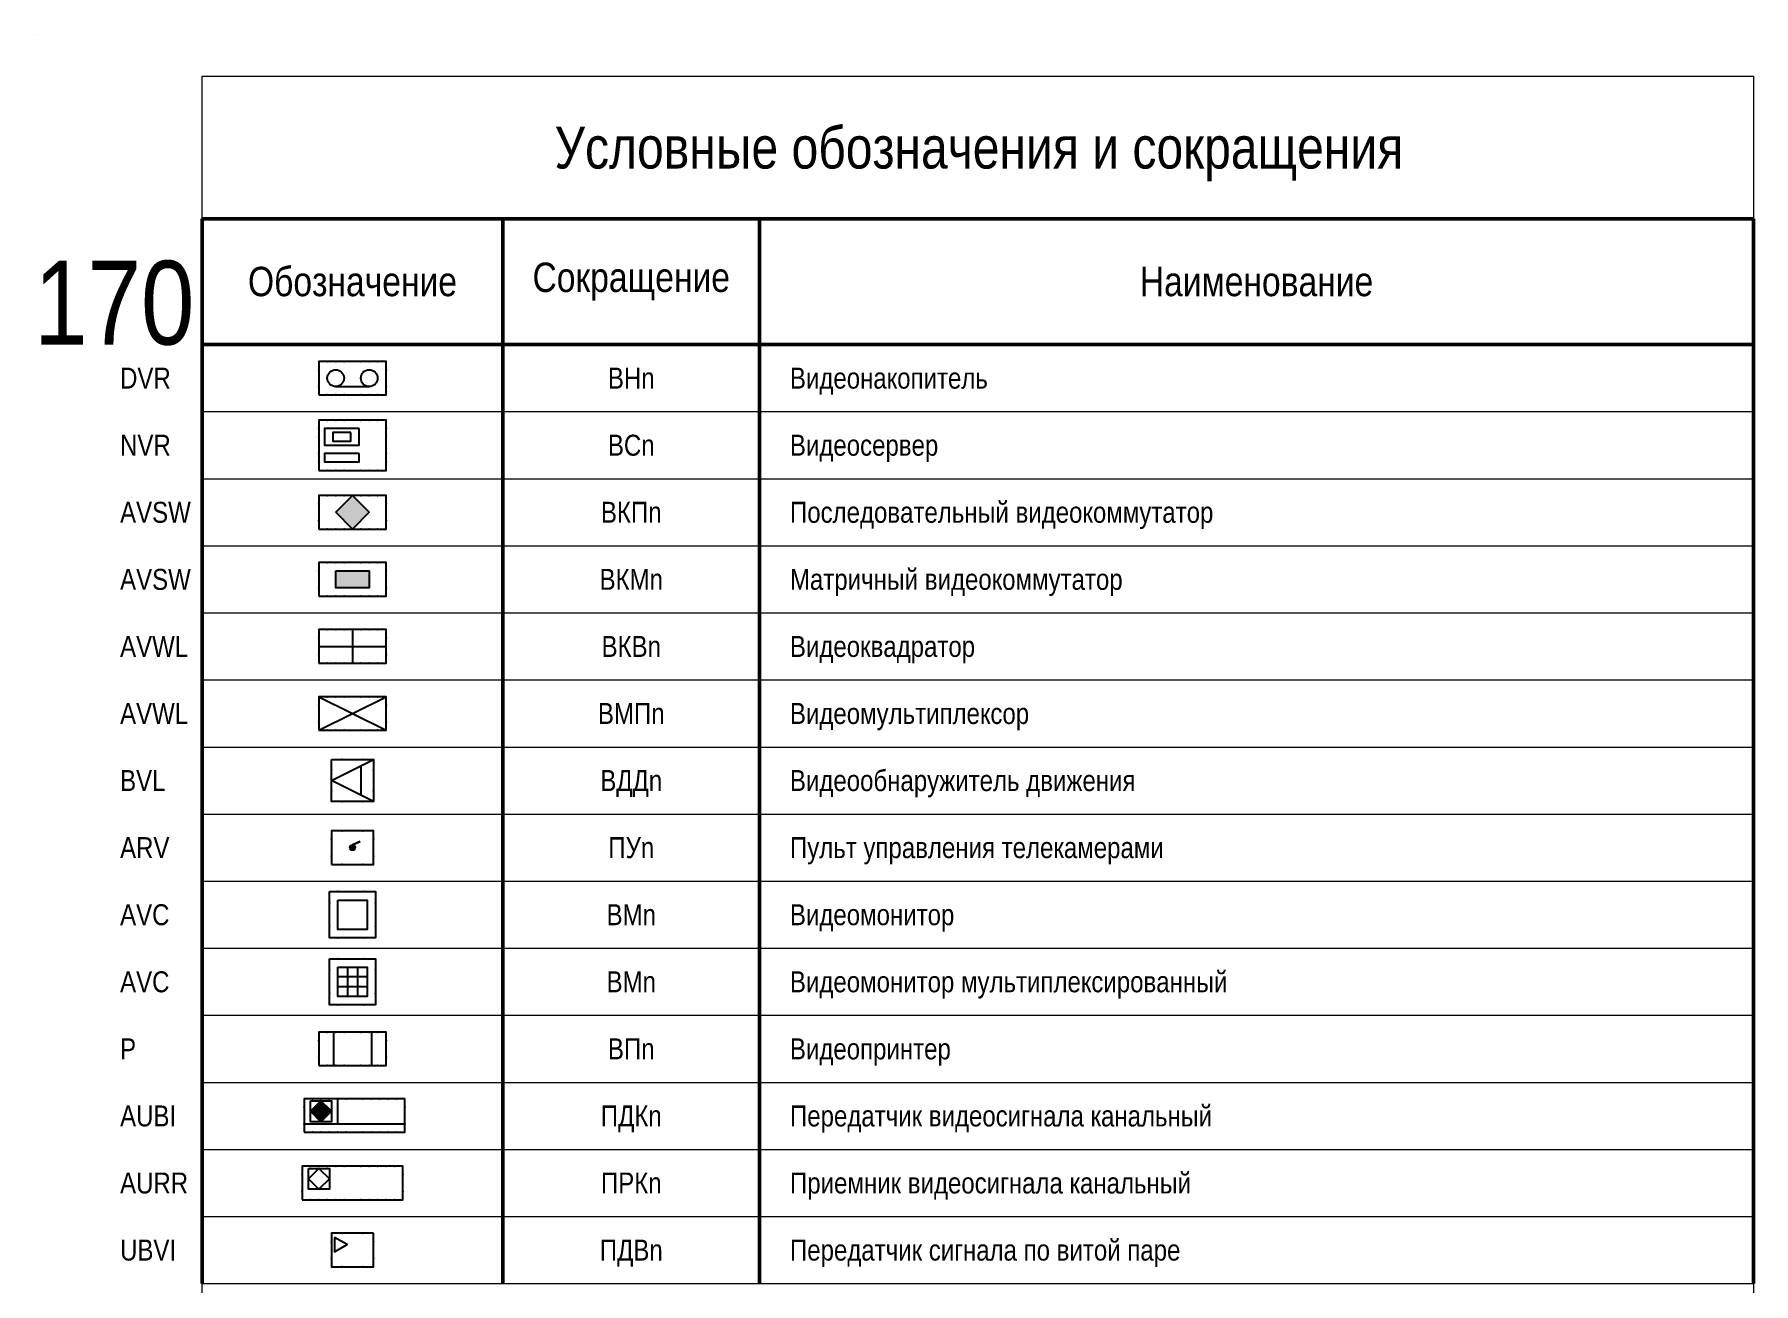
# Model space of a CAD drawing. Header units: millimetres. Extents: x -21000 to 351902, y -261781 to 19312.
# Drawn here: x 0 to 20500, y -14900 to 0 of the extents above; entities that cross this region are included whole.
import ezdxf
from ezdxf.enums import TextEntityAlignment as Align

# ---------------------------------------------------------------- set-up
doc = ezdxf.new("R2010")
doc.units = ezdxf.units.MM
doc.header["$MEASUREMENT"] = 0
doc.set_wipeout_variables(frame=1)
for name, color, linetype in [('_АТ-Имя', 7, 'Continuous'), ('_АТ-Спецификация', 7, 'Continuous'), ('_БЛ-Заливка', 7, 'Continuous'), ('_БЛ-Маска', 250, 'Continuous'), ('_БЛ-Рамки', 7, 'Continuous'), ('_ОТ', 170, 'Continuous')]:
    doc.layers.add(name, color=color, linetype=linetype)
doc.layers.add('_АТ-Примечания', color=250, linetype='Continuous', plot=False)
doc.layers.add('NOPRINT', color=50, linetype='Continuous', plot=False)
doc.layers.add('_БЛ-Таблицы рамки', color=7, linetype='Continuous', lineweight=0)
doc.styles.add('Arial_Narrow_shtamp', font='ARIALN.TTF')
doc.styles.add('ArialN-2.5', font='ARIALN.TTF', dxfattribs={"height": 2.5})
doc.styles.add('ArialN-250', font='ARIALN.TTF', dxfattribs={"height": 250})
doc.styles.add('ArialN-3.5', font='ARIALN.TTF', dxfattribs={"height": 3.5})
doc.styles.add('ArialN-5', font='ARIALN.TTF', dxfattribs={"height": 5})
doc.styles.add('AT-Шрифт', font='ARIALN.TTF', dxfattribs={"height": 250})

# ---------------------------------------------------------------- blocks, each defined once
blk = doc.blocks.new('*U2')
at = {"layer": 'NOPRINT', "lineweight": 0}
for points in [[(0, 297), (0, 297), (0, 297), (0, 297)], [(210, 297), (210, 297), (210, 297), (210, 297)], [(20, 292), (205, 292), (205, 5), (20, 5)]]:
    blk.add_lwpolyline(points, close=True, dxfattribs=at)
at = {"layer": 'NOPRINT', "color": 1, "lineweight": 0, "style": 'Arial_Narrow_shtamp'}
blk.add_attdef('N_LISTA', text='', height=2, dxfattribs=at).set_placement((90.17, 7.42), align=Align.MIDDLE_LEFT)
blk = doc.blocks.new('УГО_Заголовок')
at = {"layer": '_БЛ-Таблицы рамки', "lineweight": 50}
for points in [[(185, -17), (0, -17)], [(0, -17), (0, -32)], [(35.87, -32), (35.87, -17)], [(66.47, -32), (66.47, -17)], [(185, -32), (185, -17)], [(0, -32), (185, -32)]]:
    blk.add_lwpolyline(points, dxfattribs=at)
at = {"lineweight": 0, "char_height": 3.5, "attachment_point": 5, "style": 'ArialN-3.5'}
for s, insert, width in [('Обозначение', (17.93, -24.5), 35.866), ('Сокращение', (51.17, -24.5), 30.5993), ('Наименование', (125.73, -24.5), 118.5347)]:
    blk.add_mtext(s, dxfattribs=dict(at, insert=insert, width=width))
at = {"lineweight": -2, "style": 'ArialN-5', "flags": 8}
blk.add_attdef('УОИС_ЗАГОЛОВОК', text='', height=5, dxfattribs=at).set_placement((92.62, -9.5), align=Align.MIDDLE_CENTER)
blk = doc.blocks.new('*U5')
at = {"layer": '_БЛ-Таблицы рамки', "lineweight": 50}
for points in [[(0, -8), (0, 0)], [(35.87, -8), (35.87, 0)], [(66.47, -8), (66.47, 0)], [(185, -8), (185, 0)]]:
    blk.add_lwpolyline(points, dxfattribs=at)
at = {"layer": '_БЛ-Таблицы рамки', "lineweight": 0}
for points in [[(0, -8), (35.87, -8)], [(35.87, -8), (66.47, -8)], [(66.47, -8), (185, -8)]]:
    blk.add_lwpolyline(points, dxfattribs=at)
at = {"ltscale": 100, "style": 'ArialN-2.5'}
blk.add_attdef('СОКРАЩЕНИЕ_УГО', text='', height=2.5, dxfattribs=at).set_placement((51.17, -4), align=Align.MIDDLE_CENTER)
blk.add_attdef('НАИМЕНОВАНИЕ_УГО', text='', height=2.5, dxfattribs=at).set_placement((70.09, -4), align=Align.MIDDLE_LEFT)
blk = doc.blocks.new('ВН')
blk.add_wipeout([(0, 0), (0, 4), (8, 4), (8, 0)]).dxf.layer = '_БЛ-Маска'
at = {"color": 0, "linetype": 'ByBlock', "lineweight": -2}
blk.add_line((2, 1), (6, 1), dxfattribs=at)
blk.add_lwpolyline([(0, 0), (8, 0), (8, 4), (0, 4)], close=True)
for centre in [(2, 2), (6, 2)]:
    blk.add_circle(centre, 1, dxfattribs=at)
at = {"linetype": 'ByBlock', "lineweight": -2, "ltscale": 100}
for p in [(0, 3), (1, 4), (2, 4), (3, 4), (5, 4), (6, 4), (7, 4), (8, 3), (0, 1), (1, 0), (2, 0), (3, 0), (5, 0), (6, 0), (7, 0), (8, 1)]:
    blk.add_point(p, dxfattribs=at)
at = {"layer": '_АТ-Имя', "ltscale": 100, "style": 'AT-Шрифт'}
blk.add_attdef('NUMBER', text='', height=2, dxfattribs=at).set_placement((0, 4), align=Align.BOTTOM_LEFT)
at = {"layer": '_АТ-Примечания', "ltscale": 100, "style": 'AT-Шрифт', "flags": 1}
for tag, p in [('ABBREVIATION', (0, 0.5)), ('COMMENT1', (0, 0.04)), ('COMMENT2', (0, -0.42)), ('COMMENT3', (0, -0.88))]:
    blk.add_attdef(tag, p, '', height=0.25, dxfattribs=at)
at = {"layer": '_АТ-Спецификация', "ltscale": 100, "style": 'AT-Шрифт', "flags": 1}
for tag, p in [('NUM', (0, 4)), ('CODE', (0, 2.5)), ('DESCRIPTION', (0, 3.5)), ('NAME', (0, 3)), ('MADEBY', (0, 2)), ('POSITION', (0, 1.5)), ('POSITION2', (0, 1))]:
    blk.add_attdef(tag, p, '', height=0.25, dxfattribs=at)
blk = doc.blocks.new('ВС2')
blk.add_wipeout([(0, 6), (8, 6), (8, 0), (0, 0)]).dxf.layer = '_БЛ-Маска'
for points in [[(0, 0), (8, 0), (8, 6), (0, 6)], [(4.79, 5), (0.66, 5), (0.66, 3), (4.79, 3)], [(3.79, 4.5), (1.66, 4.5), (1.66, 3.5), (3.79, 3.5)], [(4.8, 2), (0.66, 2), (0.66, 1), (4.8, 1)]]:
    blk.add_lwpolyline(points, close=True)
at = {"linetype": 'ByBlock', "lineweight": -2, "ltscale": 100}
for p in [(0, 5), (1, 6), (2, 6), (3, 6), (5, 6), (6, 6), (7, 6), (8, 5), (0, 4), (8, 4), (0, 2), (0, 1), (1, 0), (2, 0), (3, 0), (5, 0), (6, 0), (7, 0), (8, 2), (8, 1)]:
    blk.add_point(p, dxfattribs=at)
at = {"layer": '_АТ-Имя', "ltscale": 100, "style": 'AT-Шрифт'}
blk.add_attdef('NUMBER', text='', height=2, dxfattribs=at).set_placement((0, 6), align=Align.BOTTOM_LEFT)
at = {"layer": '_АТ-Примечания', "ltscale": 100, "style": 'AT-Шрифт', "flags": 1}
for tag, p in [('ABBREVIATION', (0, 2.5)), ('COMMENT1', (0, 2.04)), ('COMMENT2', (0, 1.58)), ('COMMENT3', (0, 1.12))]:
    blk.add_attdef(tag, p, '', height=0.25, dxfattribs=at)
at = {"layer": '_АТ-Спецификация', "ltscale": 100, "style": 'AT-Шрифт', "flags": 1}
for tag, p in [('NUM', (0, 6)), ('CODE', (0, 4.5)), ('DESCRIPTION', (0, 5.5)), ('NAME', (0, 5)), ('MADEBY', (0, 4)), ('POSITION', (0, 3.5)), ('POSITION2', (0, 3))]:
    blk.add_attdef(tag, p, '', height=0.25, dxfattribs=at)
blk = doc.blocks.new('ВКП')
blk.add_wipeout([(0, 0), (0, 4), (8, 4), (8, 0)]).dxf.layer = '_БЛ-Маска'
at = {"layer": '_БЛ-Заливка', "linetype": 'ByBlock', "lineweight": -2}
blk.add_hatch(color=5, dxfattribs=at).paths.add_polyline_path([(2, 2), (4, 0), (6, 2), (4, 4)])
blk.add_lwpolyline([(0, 0), (8, 0), (8, 4), (0, 4)], close=True)
blk.add_lwpolyline([(2, 2), (4, 4), (6, 2), (4, 0), (2, 2)])
at = {"linetype": 'ByBlock', "lineweight": -2, "ltscale": 100}
for p in [(0, 3), (1, 4), (2, 4), (3, 4), (5, 4), (6, 4), (7, 4), (8, 3), (0, 1), (1, 0), (2, 0), (3, 0), (5, 0), (6, 0), (7, 0), (8, 1)]:
    blk.add_point(p, dxfattribs=at)
at = {"layer": '_АТ-Имя', "ltscale": 100, "style": 'AT-Шрифт'}
blk.add_attdef('NUMBER', text='', height=2, dxfattribs=at).set_placement((0, 4), align=Align.BOTTOM_LEFT)
at = {"layer": '_АТ-Примечания', "ltscale": 100, "style": 'AT-Шрифт', "flags": 1}
for tag, p in [('ABBREVIATION', (0, 0.5)), ('COMMENT1', (0, 0.04)), ('COMMENT2', (0, -0.42)), ('COMMENT3', (0, -0.88))]:
    blk.add_attdef(tag, p, '', height=0.25, dxfattribs=at)
at = {"layer": '_АТ-Спецификация', "ltscale": 100, "style": 'AT-Шрифт', "flags": 1}
for tag, p in [('NUM', (0, 4)), ('CODE', (0, 2.5)), ('DESCRIPTION', (0, 3.5)), ('NAME', (0, 3)), ('MADEBY', (0, 2)), ('POSITION', (0, 1.5)), ('POSITION2', (0, 1))]:
    blk.add_attdef(tag, p, '', height=0.25, dxfattribs=at)
blk = doc.blocks.new('ВКМ')
blk.add_wipeout([(0, 0), (0, 4), (8, 4), (8, 0)]).dxf.layer = '_БЛ-Маска'
at = {"layer": '_БЛ-Заливка', "linetype": 'ByBlock', "lineweight": -2}
blk.add_hatch(color=5, dxfattribs=at).paths.add_polyline_path([(2, 1), (6, 1), (6, 3), (2, 3)])
for points in [[(0, 0), (8, 0), (8, 4), (0, 4)], [(2, 3), (6, 3), (6, 1), (2, 1)]]:
    blk.add_lwpolyline(points, close=True)
at = {"linetype": 'ByBlock', "lineweight": -2, "ltscale": 100}
for p in [(0, 3), (1, 4), (2, 4), (3, 4), (5, 4), (6, 4), (7, 4), (8, 3), (0, 1), (1, 0), (2, 0), (3, 0), (5, 0), (6, 0), (7, 0), (8, 1)]:
    blk.add_point(p, dxfattribs=at)
at = {"layer": '_АТ-Имя', "ltscale": 100, "style": 'AT-Шрифт'}
blk.add_attdef('NUMBER', text='', height=2, dxfattribs=at).set_placement((0, 4), align=Align.BOTTOM_LEFT)
at = {"layer": '_АТ-Примечания', "ltscale": 100, "style": 'AT-Шрифт', "flags": 1}
for tag, p in [('ABBREVIATION', (0, 0.5)), ('COMMENT1', (0, 0.04)), ('COMMENT2', (0, -0.42)), ('COMMENT3', (0, -0.88))]:
    blk.add_attdef(tag, p, '', height=0.25, dxfattribs=at)
at = {"layer": '_АТ-Спецификация', "ltscale": 100, "style": 'AT-Шрифт', "flags": 1}
for tag, p in [('NUM', (0, 4)), ('CODE', (0, 2.5)), ('DESCRIPTION', (0, 3.5)), ('NAME', (0, 3)), ('MADEBY', (0, 2)), ('POSITION', (0, 1.5)), ('POSITION2', (0, 1))]:
    blk.add_attdef(tag, p, '', height=0.25, dxfattribs=at)
blk = doc.blocks.new('ВКВ')
blk.add_wipeout([(0, 0), (0, 4), (8, 4), (8, 0)]).dxf.layer = '_БЛ-Маска'
at = {"color": 0, "linetype": 'ByBlock', "lineweight": -2}
for p, q in [((4, 4), (4, 0)), ((0, 2), (8, 2))]:
    blk.add_line(p, q, dxfattribs=at)
blk.add_lwpolyline([(0, 0), (8, 0), (8, 4), (0, 4)], close=True)
at = {"linetype": 'ByBlock', "lineweight": -2, "ltscale": 100}
for p in [(0, 3), (1, 4), (2, 4), (3, 4), (5, 4), (6, 4), (7, 4), (8, 3), (0, 1), (1, 0), (2, 0), (3, 0), (5, 0), (6, 0), (7, 0), (8, 1)]:
    blk.add_point(p, dxfattribs=at)
at = {"layer": '_АТ-Имя', "ltscale": 100, "style": 'AT-Шрифт'}
blk.add_attdef('NUMBER', text='', height=2, dxfattribs=at).set_placement((0, 4), align=Align.BOTTOM_LEFT)
at = {"layer": '_АТ-Примечания', "ltscale": 100, "style": 'AT-Шрифт', "flags": 1}
for tag, p in [('ABBREVIATION', (0, 0.5)), ('COMMENT1', (0, 0.04)), ('COMMENT2', (0, -0.42)), ('COMMENT3', (0, -0.88))]:
    blk.add_attdef(tag, p, '', height=0.25, dxfattribs=at)
at = {"layer": '_АТ-Спецификация', "ltscale": 100, "style": 'AT-Шрифт', "flags": 1}
for tag, p in [('NUM', (0, 4)), ('CODE', (0, 2.5)), ('DESCRIPTION', (0, 3.5)), ('NAME', (0, 3)), ('MADEBY', (0, 2)), ('POSITION', (0, 1.5)), ('POSITION2', (0, 1))]:
    blk.add_attdef(tag, p, '', height=0.25, dxfattribs=at)
blk = doc.blocks.new('ВМП')
blk.add_wipeout([(0, 0), (0, 4), (8, 4), (8, 0)]).dxf.layer = '_БЛ-Маска'
at = {"color": 0, "linetype": 'ByBlock', "lineweight": -2}
for p, q in [((0, 0), (8, 4)), ((0, 4), (8, 0))]:
    blk.add_line(p, q, dxfattribs=at)
blk.add_lwpolyline([(0, 0), (8, 0), (8, 4), (0, 4)], close=True)
at = {"linetype": 'ByBlock', "lineweight": -2, "ltscale": 100}
for p in [(0, 3), (1, 4), (2, 4), (3, 4), (5, 4), (6, 4), (7, 4), (8, 3), (0, 1), (1, 0), (2, 0), (3, 0), (5, 0), (6, 0), (7, 0), (8, 1)]:
    blk.add_point(p, dxfattribs=at)
at = {"layer": '_АТ-Имя', "ltscale": 100, "style": 'AT-Шрифт'}
blk.add_attdef('NUMBER', text='', height=2, dxfattribs=at).set_placement((0, 4), align=Align.BOTTOM_LEFT)
at = {"layer": '_АТ-Примечания', "ltscale": 100, "style": 'AT-Шрифт', "flags": 1}
for tag, p in [('ABBREVIATION', (0, 0.5)), ('COMMENT1', (0, 0.04)), ('COMMENT2', (0, -0.42)), ('COMMENT3', (0, -0.88))]:
    blk.add_attdef(tag, p, '', height=0.25, dxfattribs=at)
at = {"layer": '_АТ-Спецификация', "ltscale": 100, "style": 'AT-Шрифт', "flags": 1}
for tag, p in [('NUM', (0, 4)), ('CODE', (0, 2.5)), ('DESCRIPTION', (0, 3.5)), ('NAME', (0, 3)), ('MADEBY', (0, 2)), ('POSITION', (0, 1.5)), ('POSITION2', (0, 1))]:
    blk.add_attdef(tag, p, '', height=0.25, dxfattribs=at)
blk = doc.blocks.new('ВДД')
blk.add_wipeout([(-2.5, 0), (-2.5, 5), (2.5, 5), (2.5, 0)]).dxf.layer = '_БЛ-Маска'
at = {"color": 0, "linetype": 'ByBlock', "lineweight": -2}
for p, q in [((-2.5, 2.5), (2.5, 5)), ((2.5, 0), (-2.5, 2.5))]:
    blk.add_line(p, q, dxfattribs=at)
blk.add_lwpolyline([(-2.5, 5), (2.5, 5), (2.5, 0), (-2.5, 0)], close=True)
blk.add_lwpolyline([(-2.5, 2.5), (1, 4.25), (1, 0.75), (-2.5, 2.5)])
at = {"linetype": 'ByBlock', "lineweight": -2, "ltscale": 100}
for p in [(-1.25, 5), (1.25, 5), (-2.5, 3.75), (2.5, 3.75), (-2.5, 1.25), (-1.25, 0), (1.25, 0), (2.5, 1.25)]:
    blk.add_point(p, dxfattribs=at)
at = {"layer": '_БЛ-Заливка', "color": 5, "linetype": 'ByBlock', "lineweight": -2}
blk.add_solid([(-2.5, 2.5), (1, 0.75), (1, 4.25), (-2.5, 2.5)], dxfattribs=at)
at = {"layer": '_АТ-Имя', "ltscale": 100, "style": 'AT-Шрифт'}
blk.add_attdef('NUMBER', text='', height=2, dxfattribs=at).set_placement((0, 5), align=Align.BOTTOM_CENTER)
at = {"layer": '_АТ-Примечания', "ltscale": 100, "style": 'AT-Шрифт', "flags": 1}
for tag, p in [('ABBREVIATION', (-2.5, 1.5)), ('COMMENT1', (-2.5, 1.04)), ('COMMENT2', (-2.5, 0.58)), ('COMMENT3', (-2.5, 0.12))]:
    blk.add_attdef(tag, p, '', height=0.25, dxfattribs=at)
at = {"layer": '_АТ-Спецификация', "ltscale": 100, "style": 'AT-Шрифт', "flags": 1}
for tag, p in [('NUM', (-2.5, 5)), ('DESCRIPTION', (-2.5, 4.5)), ('NAME', (-2.5, 4)), ('CODE', (-2.5, 3.5)), ('MADEBY', (-2.5, 3)), ('POSITION', (-2.5, 2.5)), ('POSITION2', (-2.5, 2))]:
    blk.add_attdef(tag, p, '', height=0.25, dxfattribs=at)
blk = doc.blocks.new('ПУТК')
blk.add_wipeout([(0, 4), (5, 4), (5, 0), (0, 0)]).translate(0, 0, 0).dxf.layer = '_БЛ-Маска'
at = {"layer": '_БЛ-Заливка'}
h = blk.add_hatch(color=5, dxfattribs=at)
edge = h.paths.add_edge_path()
edge.add_arc((2.5, 2), 0.32, 0, 360)
at = {"lineweight": 30}
blk.add_line((2.5, 2.32, 0), (3.42, 2.72, 0), dxfattribs=at)
at = {"elevation": 0}
blk.add_lwpolyline([(0, 0), (5, 0), (5, 4), (0, 4)], close=True, dxfattribs=at)
blk.add_circle((2.5, 2, 0), 0.32)
at = {"linetype": 'ByBlock', "lineweight": -2, "ltscale": 100}
for p in [(0, 3, 0), (1.25, 4, 0), (3.75, 4, 0), (5, 3, 0), (0, 1, 0), (1.25, 0, 0), (3.75, 0, 0), (5, 1, 0)]:
    blk.add_point(p, dxfattribs=at)
at = {"layer": '_АТ-Имя', "ltscale": 100, "style": 'AT-Шрифт'}
blk.add_attdef('NUMBER', text='', height=2, dxfattribs=at).set_placement((0, 4, 0), align=Align.BOTTOM_LEFT)
at = {"layer": '_АТ-Примечания', "ltscale": 100, "style": 'AT-Шрифт', "flags": 1}
for tag, p in [('ABBREVIATION', (0, 0.5, 0)), ('COMMENT1', (0, 0.04, 0)), ('COMMENT2', (0, -0.42, 0)), ('COMMENT3', (0, -0.88, 0))]:
    blk.add_attdef(tag, p, '', height=0.25, dxfattribs=at)
at = {"layer": '_АТ-Спецификация', "ltscale": 100, "style": 'AT-Шрифт', "flags": 1}
for tag, p in [('NUM', (0, 4, 0)), ('CODE', (0, 2.5, 0)), ('DESCRIPTION', (0, 3.5, 0)), ('NAME', (0, 3, 0)), ('MADEBY', (0, 2, 0)), ('POSITION', (0, 1.5, 0)), ('POSITION2', (0, 1, 0))]:
    blk.add_attdef(tag, p, '', height=0.25, dxfattribs=at)
blk = doc.blocks.new('ВМ')
at = {"color": 0, "linetype": 'ByBlock'}
blk.add_wipeout([(-2.75, 2.75), (2.75, 2.75), (2.75, -2.75), (-2.75, -2.75)], dxfattribs=at).dxf.layer = '_БЛ-Маска'
at = {"color": 0, "linetype": 'ByBlock', "lineweight": -2}
for points in [[(-2.75, 2.75), (2.75, 2.75), (2.75, -2.75), (-2.75, -2.75)], [(-1.75, 1.75), (1.75, 1.75), (1.75, -1.75), (-1.75, -1.75)]]:
    blk.add_lwpolyline(points, close=True, dxfattribs=at)
blk.add_lwpolyline([(-1.75, 1.75), (1.75, 1.75), (1.75, -1.75), (-1.75, -1.75)], close=True)
at = {"linetype": 'ByBlock', "lineweight": -2, "ltscale": 100}
for p in [(-1.75, 2.75), (1.38, 2.75), (-2.75, 1.38), (2.75, 1.38), (-2.75, -1.38), (2.75, -1.38), (-1.75, -2.75), (1.38, -2.75)]:
    blk.add_point(p, dxfattribs=at)
at = {"layer": '_АТ-Имя', "ltscale": 100, "style": 'AT-Шрифт'}
blk.add_attdef('NUMBER', text='', height=2, dxfattribs=at).set_placement((0, 2.75), align=Align.BOTTOM_CENTER)
at = {"layer": '_АТ-Примечания', "ltscale": 100, "style": 'AT-Шрифт', "flags": 1}
for tag, p in [('ABBREVIATION', (-2.75, -0.75)), ('COMMENT1', (-2.75, -1.21)), ('COMMENT2', (-2.75, -1.67)), ('COMMENT3', (-2.75, -2.13))]:
    blk.add_attdef(tag, p, '', height=0.25, dxfattribs=at)
at = {"layer": '_АТ-Спецификация', "ltscale": 100, "style": 'AT-Шрифт', "flags": 1}
for tag, p in [('NUM', (-2.75, 2.75)), ('DESCRIPTION', (-2.75, 2.25)), ('CODE', (-2.75, 1.25)), ('NAME', (-2.75, 1.75)), ('MADEBY', (-2.75, 0.75)), ('POSITION', (-2.75, 0.25)), ('POSITION2', (-2.75, -0.25))]:
    blk.add_attdef(tag, p, '', height=0.25, dxfattribs=at)
blk = doc.blocks.new('ВМм')
at = {"color": 0, "linetype": 'ByBlock'}
blk.add_wipeout([(-2.75, 2.75), (2.75, 2.75), (2.75, -2.75), (-2.75, -2.75)], dxfattribs=at).dxf.layer = '_БЛ-Маска'
at = {"ltscale": 100}
for p, q in [((1.75, 0.58), (-1.75, 0.58)), ((-0.59, 1.75), (-0.59, -1.75)), ((0.58, 1.75), (0.58, -1.75)), ((1.75, -0.59), (-1.75, -0.59))]:
    blk.add_line(p, q, dxfattribs=at)
at = {"color": 0, "linetype": 'ByBlock', "lineweight": -2}
for points in [[(-2.75, 2.75), (2.75, 2.75), (2.75, -2.75), (-2.75, -2.75)], [(-1.75, 1.75), (1.75, 1.75), (1.75, -1.75), (-1.75, -1.75)]]:
    blk.add_lwpolyline(points, close=True, dxfattribs=at)
blk.add_lwpolyline([(-1.75, 1.75), (1.75, 1.75), (1.75, -1.75), (-1.75, -1.75)], close=True)
at = {"linetype": 'ByBlock', "lineweight": -2, "ltscale": 100}
for p in [(-1.75, 2.75), (1.38, 2.75), (-2.75, 1.38), (2.75, 1.38), (-2.75, -1.38), (2.75, -1.38), (-1.75, -2.75), (1.38, -2.75)]:
    blk.add_point(p, dxfattribs=at)
at = {"layer": '_АТ-Имя', "ltscale": 100, "style": 'AT-Шрифт'}
blk.add_attdef('NUMBER', text='', height=2, dxfattribs=at).set_placement((0, 2.75), align=Align.BOTTOM_CENTER)
at = {"layer": '_АТ-Примечания', "ltscale": 100, "style": 'AT-Шрифт', "flags": 1}
for tag, p in [('ABBREVIATION', (-2.75, -0.75)), ('COMMENT1', (-2.75, -1.21)), ('COMMENT2', (-2.75, -1.67)), ('COMMENT3', (-2.75, -2.13))]:
    blk.add_attdef(tag, p, '', height=0.25, dxfattribs=at)
at = {"layer": '_АТ-Спецификация', "ltscale": 100, "style": 'AT-Шрифт', "flags": 1}
for tag, p in [('NUM', (-2.75, 2.75)), ('DESCRIPTION', (-2.75, 2.25)), ('CODE', (-2.75, 1.25)), ('NAME', (-2.75, 1.75)), ('MADEBY', (-2.75, 0.75)), ('POSITION', (-2.75, 0.25)), ('POSITION2', (-2.75, -0.25))]:
    blk.add_attdef(tag, p, '', height=0.25, dxfattribs=at)
blk = doc.blocks.new('ВП')
blk.add_wipeout([(0, 0), (8, 0), (8, 4), (0, 4)]).dxf.layer = '_БЛ-Маска'
at = {"color": 0, "linetype": 'ByBlock', "lineweight": -2}
for p, q in [((1.75, 4), (1.75, 0)), ((6.25, 4), (6.25, 0))]:
    blk.add_line(p, q, dxfattribs=at)
blk.add_lwpolyline([(0, 0), (8, 0), (8, 4), (0, 4)], close=True)
at = {"color": 0, "linetype": 'ByBlock', "lineweight": -2, "ltscale": 100}
for p in [(0, 3), (1, 4), (2, 4), (3, 4), (5, 4), (6, 4), (7, 4), (8, 3), (0, 1), (8, 1), (1, 0), (2, 0), (3, 0), (5, 0), (6, 0), (7, 0)]:
    blk.add_point(p, dxfattribs=at)
at = {"layer": '_АТ-Имя', "ltscale": 100, "style": 'AT-Шрифт'}
blk.add_attdef('NUMBER', text='', height=2, dxfattribs=at).set_placement((0, 4), align=Align.BOTTOM_LEFT)
at = {"layer": '_АТ-Примечания', "ltscale": 100, "style": 'AT-Шрифт', "flags": 1}
for tag, p in [('ABBREVIATION', (0, 0.5)), ('COMMENT1', (0, 0.04)), ('COMMENT2', (0, -0.42)), ('COMMENT3', (0, -0.88))]:
    blk.add_attdef(tag, p, '', height=0.25, dxfattribs=at)
at = {"layer": '_АТ-Спецификация', "ltscale": 100, "style": 'AT-Шрифт', "flags": 1}
for tag, p in [('NUM', (0, 4)), ('CODE', (0, 2.5)), ('DESCRIPTION', (0, 3.5)), ('NAME', (0, 3)), ('MADEBY', (0, 2)), ('POSITION', (0, 1.5)), ('POSITION2', (0, 1))]:
    blk.add_attdef(tag, p, '', height=0.25, dxfattribs=at)
blk = doc.blocks.new('ПДВК')
blk.add_wipeout([(0.23, 0.05), (12.23, 0.05), (12.23, 4.05), (0.23, 4.05)]).dxf.layer = '_БЛ-Маска'
at = {"layer": '_БЛ-Заливка', "ltscale": 100}
blk.add_hatch(color=5, dxfattribs=at).paths.add_polyline_path([(0.98, 2.55), (2.23, 1.3), (3.48, 2.55), (2.23, 3.8)])
at = {"color": 0}
for p, q in [((4.23, 4.05), (4.23, 1.05)), ((0.23, 1.05), (12.23, 1.05))]:
    blk.add_line(p, q, dxfattribs=at)
for points in [[(0.23, 0.05), (12.23, 0.05), (12.23, 4.05), (0.23, 4.05)], [(0.98, 3.8), (3.48, 3.8), (3.48, 1.3), (0.98, 1.3)]]:
    blk.add_lwpolyline(points, close=True)
blk.add_lwpolyline([(2.23, 1.3), (3.48, 2.55), (2.23, 3.8), (0.98, 2.55), (2.23, 1.3)])
at = {"linetype": 'ByBlock', "lineweight": -2, "ltscale": 100}
for p in [(0.23, 3.05), (1.23, 4.05), (2.23, 4.05), (3.23, 4.05), (4.23, 4.05), (5.23, 4.05), (7.23, 4.05), (8.23, 4.05), (9.23, 4.05), (10.23, 4.05), (11.23, 4.05), (12.23, 3.05), (0.23, 1.05), (1.23, 0.05), (2.23, 0.05), (3.23, 0.05), (4.23, 0.05), (5.23, 0.05), (7.23, 0.05), (8.23, 0.05), (9.23, 0.05), (10.23, 0.05), (11.23, 0.05), (12.23, 1.05)]:
    blk.add_point(p, dxfattribs=at)
at = {"layer": '_АТ-Имя', "ltscale": 100, "style": 'AT-Шрифт'}
blk.add_attdef('NUMBER', text='', height=2, dxfattribs=at).set_placement((0.23, 4.05), align=Align.BOTTOM_LEFT)
at = {"layer": '_АТ-Примечания', "ltscale": 100, "style": 'AT-Шрифт', "flags": 1}
for tag, p in [('ABBREVIATION', (0.23, 0.55)), ('COMMENT1', (0.23, 0.09)), ('COMMENT2', (0.23, -0.38)), ('COMMENT3', (0.23, -0.84))]:
    blk.add_attdef(tag, p, '', height=0.25, dxfattribs=at)
at = {"layer": '_АТ-Спецификация', "ltscale": 100, "style": 'AT-Шрифт', "flags": 1}
for tag, p in [('NUM', (0.23, 4.05)), ('CODE', (0.23, 2.55)), ('DESCRIPTION', (0.23, 3.55)), ('NAME', (0.23, 3.05)), ('MADEBY', (0.23, 2.05)), ('POSITION', (0.23, 1.55)), ('POSITION2', (0.23, 1.05))]:
    blk.add_attdef(tag, p, '', height=0.25, dxfattribs=at)
blk = doc.blocks.new('ПРВК')
blk.add_wipeout([(0, 0), (12, 0), (12, 4), (0, 4)]).dxf.layer = '_БЛ-Маска'
for points in [[(0, 0), (12, 0), (12, 4), (0, 4)], [(0.75, 3.75), (3.25, 3.75), (3.25, 1.25), (0.75, 1.25)]]:
    blk.add_lwpolyline(points, close=True)
blk.add_lwpolyline([(0.75, 2.5), (2, 3.75), (3.25, 2.5), (2, 1.25), (0.75, 2.5)])
at = {"linetype": 'ByBlock', "lineweight": -2, "ltscale": 100}
for p in [(0, 3), (1, 4), (2, 4), (3, 4), (4, 4), (5, 4), (7, 4), (8, 4), (9, 4), (10, 4), (11, 4), (12, 3), (0, 1), (12, 1), (1, 0), (2, 0), (3, 0), (4, 0), (5, 0), (7, 0), (8, 0), (9, 0), (10, 0), (11, 0)]:
    blk.add_point(p, dxfattribs=at)
at = {"layer": '_АТ-Имя', "ltscale": 100, "style": 'AT-Шрифт'}
blk.add_attdef('NUMBER', text='', height=2, dxfattribs=at).set_placement((0, 4), align=Align.BOTTOM_LEFT)
at = {"layer": '_АТ-Примечания', "ltscale": 100, "style": 'AT-Шрифт', "flags": 1}
for tag, p in [('ABBREVIATION', (0, 0.5)), ('COMMENT1', (0, 0.04)), ('COMMENT2', (0, -0.42)), ('COMMENT3', (0, -0.88))]:
    blk.add_attdef(tag, p, '', height=0.25, dxfattribs=at)
at = {"layer": '_АТ-Спецификация', "ltscale": 100, "style": 'AT-Шрифт', "flags": 1}
for tag, p in [('NUM', (0, 4)), ('CODE', (0, 2.5)), ('DESCRIPTION', (0, 3.5)), ('NAME', (0, 3)), ('MADEBY', (0, 2)), ('POSITION', (0, 1.5)), ('POSITION2', (0, 1))]:
    blk.add_attdef(tag, p, '', height=0.25, dxfattribs=at)
blk = doc.blocks.new('ПДВ')
blk.add_wipeout([(-2.5, 4), (2.5, 4), (2.5, 0), (-2.5, 0)]).dxf.layer = '_БЛ-Маска'
blk.add_lwpolyline([(2.5, 4), (-2.5, 4), (-2.5, 0), (2.5, 0)], close=True)
at = {"color": 5}
blk.add_lwpolyline([(-2.13, 3.52), (-2.13, 1.79), (-0.63, 2.65), (-2.13, 3.52)], dxfattribs=at)
at = {"linetype": 'ByBlock', "lineweight": -2, "ltscale": 100}
for p in [(-2.5, 3), (-1.25, 4), (1.25, 4), (2.5, 3), (-2.5, 1), (-1.25, 0), (1.25, 0), (2.5, 1)]:
    blk.add_point(p, dxfattribs=at)
at = {"layer": '_БЛ-Заливка', "color": 5, "linetype": 'ByBlock', "lineweight": -2}
blk.add_solid([(-2.13, 3.52), (-2.13, 1.79), (-0.63, 2.65), (-2.13, 3.52)], dxfattribs=at)
at = {"layer": '_АТ-Имя', "ltscale": 100, "style": 'AT-Шрифт'}
blk.add_attdef('NUMBER', text='', height=2, dxfattribs=at).set_placement((0, 4), align=Align.BOTTOM_CENTER)
at = {"layer": '_АТ-Примечания', "ltscale": 100, "style": 'AT-Шрифт', "flags": 1}
for tag, p in [('ABBREVIATION', (-2.5, 0.5)), ('COMMENT1', (-2.5, 0.04)), ('COMMENT2', (-2.5, -0.42)), ('COMMENT3', (-2.5, -0.88))]:
    blk.add_attdef(tag, p, '', height=0.25, dxfattribs=at)
at = {"layer": '_АТ-Спецификация', "ltscale": 100, "style": 'AT-Шрифт', "flags": 1}
for tag, p in [('NUM', (-2.5, 4)), ('CODE', (-2.5, 2.5)), ('DESCRIPTION', (-2.5, 3.5)), ('NAME', (-2.5, 3)), ('MADEBY', (-2.5, 2)), ('POSITION', (-2.5, 1.5)), ('POSITION2', (-2.5, 1))]:
    blk.add_attdef(tag, p, '', height=0.25, dxfattribs=at)

msp = doc.modelspace()

# ---------------------------------------------------------------- block references
at = {"color": 6, "lineweight": 0}
ref = msp.add_blockref('УГО_Заголовок', (2000, -500), dxfattribs=dict(at, xscale=100, yscale=100, zscale=100))
ref.add_attrib('УОИС_ЗАГОЛОВОК', 'Условные обозначения и сокращения', dxfattribs={"lineweight": -2, "height": 500, "style": 'ArialN-5'}).set_placement((11262, -1350), align=Align.MIDDLE_CENTER)
at = {"xscale": 100, "yscale": 100, "zscale": 100}
for p, values in [((2000, -3700), {'СОКРАЩЕНИЕ_УГО': 'ВНn', 'НАИМЕНОВАНИЕ_УГО': 'Видеонакопитель'}), ((2000, -4500), {'СОКРАЩЕНИЕ_УГО': 'ВСn', 'НАИМЕНОВАНИЕ_УГО': 'Видеосервер'}), ((2000, -5300), {'СОКРАЩЕНИЕ_УГО': 'ВКПn', 'НАИМЕНОВАНИЕ_УГО': 'Последовательный видеокоммутатор'}), ((2000, -6100), {'СОКРАЩЕНИЕ_УГО': 'ВКМn', 'НАИМЕНОВАНИЕ_УГО': 'Матричный видеокоммутатор'}), ((2000, -6900), {'СОКРАЩЕНИЕ_УГО': 'ВКВn', 'НАИМЕНОВАНИЕ_УГО': 'Видеоквадратор'}), ((2000, -7700), {'СОКРАЩЕНИЕ_УГО': 'ВМПn', 'НАИМЕНОВАНИЕ_УГО': 'Видеомультиплексор'}), ((2000, -8500), {'СОКРАЩЕНИЕ_УГО': 'ВДДn', 'НАИМЕНОВАНИЕ_УГО': 'Видеообнаружитель движения'}), ((2000, -9300), {'СОКРАЩЕНИЕ_УГО': 'ПУn', 'НАИМЕНОВАНИЕ_УГО': 'Пульт управления телекамерами'}), ((2000, -10100), {'СОКРАЩЕНИЕ_УГО': 'ВМn', 'НАИМЕНОВАНИЕ_УГО': 'Видеомонитор'}), ((2000, -10900), {'СОКРАЩЕНИЕ_УГО': 'ВМn', 'НАИМЕНОВАНИЕ_УГО': 'Видеомонитор мультиплексированный'}), ((2000, -11700), {'СОКРАЩЕНИЕ_УГО': 'ВПn', 'НАИМЕНОВАНИЕ_УГО': 'Видеопринтер'}), ((2000, -12500), {'СОКРАЩЕНИЕ_УГО': 'ПДКn', 'НАИМЕНОВАНИЕ_УГО': 'Передатчик видеосигнала канальный'}), ((2000, -13300), {'СОКРАЩЕНИЕ_УГО': 'ПРКn', 'НАИМЕНОВАНИЕ_УГО': 'Приемник видеосигнала канальный'}), ((2000, -14100), {'СОКРАЩЕНИЕ_УГО': 'ПДВn', 'НАИМЕНОВАНИЕ_УГО': 'Передатчик сигнала по витой паре'})]:
    msp.add_blockref('*U5', p, dxfattribs=at).add_auto_attribs(values)
at = {"layer": '_БЛ-Рамки', "ltscale": 100, "xscale": 100, "yscale": 100, "zscale": 100}
for p in [(-21000, -29700), (0, -29700)]:
    msp.add_blockref('*U2', p, dxfattribs=at)

# ---------------------------------------------------------------- texts
at = {"style": 'ArialN-250'}
for s, p in [('DVR', (1022, -4100, -900)), ('NVR', (1022, -4900, -900)), ('AVSW', (1022, -5700, -900)), ('AVSW', (1022, -6500, -900)), ('AVWL', (1022, -7300, -900)), ('AVWL', (1022, -8100, -900)), ('BVL', (1022, -8900, -900)), ('ARV', (1022, -9700, -900)), ('AVC', (1022, -10500, -900)), ('AVC', (1022, -11300, -900)), ('P', (1022, -12100, -900)), ('AUBI', (1022, -12900, -900)), ('AURR', (1022, -13700, -900)), ('UBVI', (1022, -14500, -900))]:
    msp.add_text(s, height=250, dxfattribs=at).set_placement(p, align=Align.MIDDLE_LEFT)
at = {"layer": '_ОТ', "color": 5, "style": 'AT-Шрифт'}
msp.add_text('170', height=1000, dxfattribs=at).set_placement((-3, -3700, -900))

# ---------------------------------------------------------------- next in the draw order: block references
at = {"layer": '_ОТ', "ltscale": 100, "xscale": 100, "yscale": 100, "zscale": 0.1}
for name, p in [('ВН', (3393, -4300)), ('ВС2', (3393, -5200)), ('ВКП', (3393, -5900)), ('ВКМ', (3393, -6700)), ('ВКВ', (3393, -7500)), ('ВМП', (3393, -8300)), ('ВДД', (3793, -9150)), ('ПУТК', (3543, -9900, 0)), ('ВМ', (3793, -10500)), ('ВМм', (3793, -11300)), ('ВП', (3393, -12300)), ('ПДВК', (3193, -13100)), ('ПРВК', (3193, -13900)), ('ПДВ', (3793, -14700))]:
    msp.add_blockref(name, p, dxfattribs=at)

doc.saveas('drawing.dxf')
